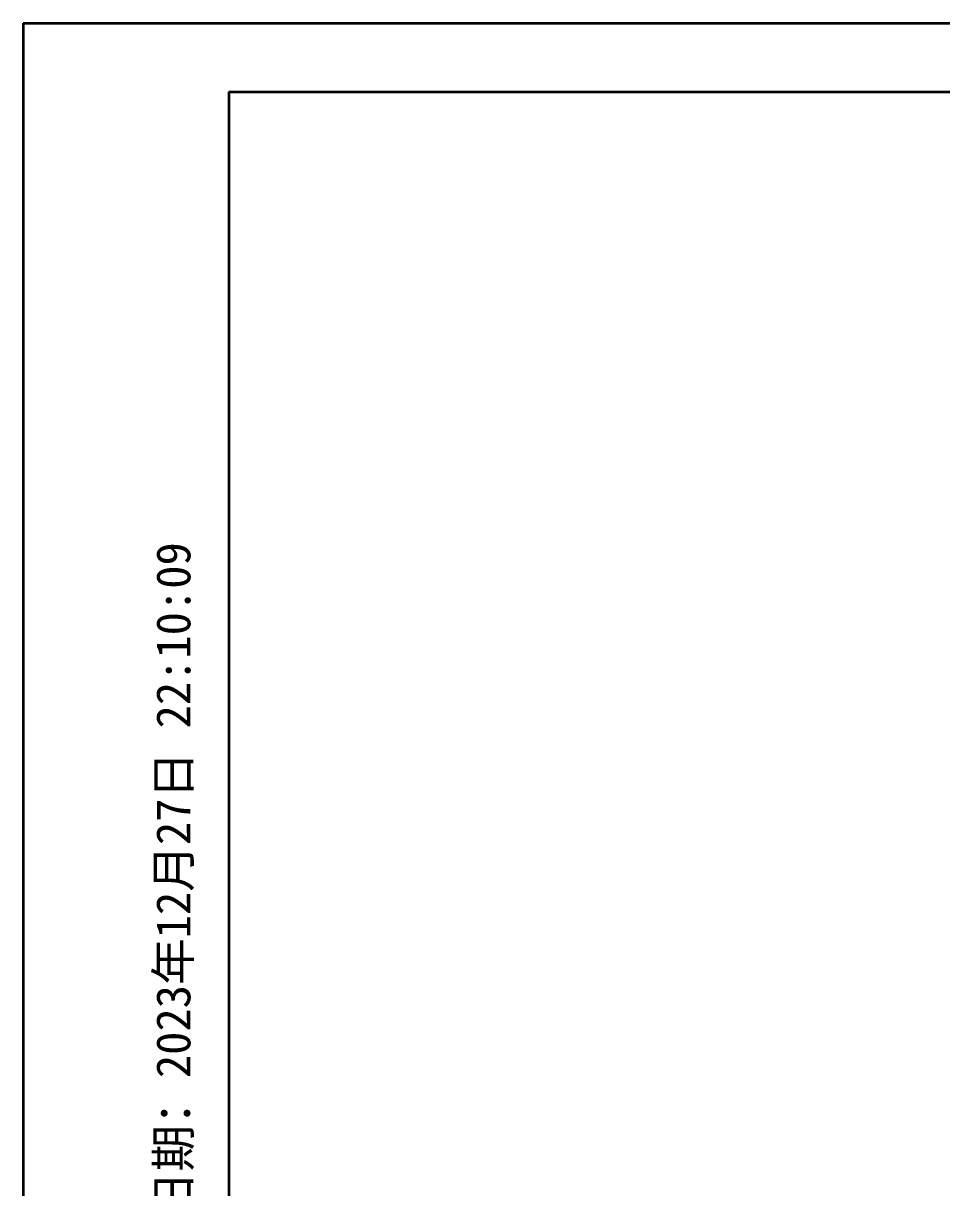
# Model space of a CAD drawing. Header units: millimetres. Extents: x 5960 to 13385, y 4099 to 9349.
# Drawn here: x 5960 to 7635, y 7223 to 9349 of the extents above; entities that cross this region are included whole.
import ezdxf

# ---------------------------------------------------------------- set-up
doc = ezdxf.new("R2010")
doc.units = ezdxf.units.MM
doc.layers.add('粗实线', color=7, linetype='Continuous', lineweight=35)
doc.layers.add('细实线', color=7, linetype='Continuous')
doc.styles.add('SLDTEXTSTYLE3', font='', dxfattribs={"bigfont": 'bigfont'})
doc.styles.get('SLDTEXTSTYLE3').set_extended_font_data('新宋体')

# ---------------------------------------------------------------- blocks, each defined once
blk = doc.blocks.new('SW_NOTE_0')
at = {"layer": '细实线', "color": 0, "insert": (29.5, 0), "char_height": 125, "attachment_point": 1, "rotation": 90, "style": 'SLDTEXTSTYLE3'}
blk.add_mtext('  创建日期：2023年12月27日 22:09:44  上次修改者：Administrator  修改日期：2023年12月27日 22:10:09  ', dxfattribs=at)

msp = doc.modelspace()

# ---------------------------------------------------------------- linework, layer by layer
at = {"layer": '粗实线'}
for p, q in [((5959.611, 9349.346), (13384.611, 9349.346)), ((5959.611, 9349.346), (5959.611, 4099.346)), ((6334.611, 9224.346), (6334.611, 4224.346)), ((6334.611, 9224.346), (13259.611, 9224.346))]:
    msp.add_line(p, q, dxfattribs=at)

# ---------------------------------------------------------------- block references
at = {"layer": '细实线', "xscale": 0.5, "yscale": 0.5, "zscale": 0.5}
msp.add_blockref('SW_NOTE_0', (6187.259, 4273.101), dxfattribs=at)

doc.saveas('drawing.dxf')
